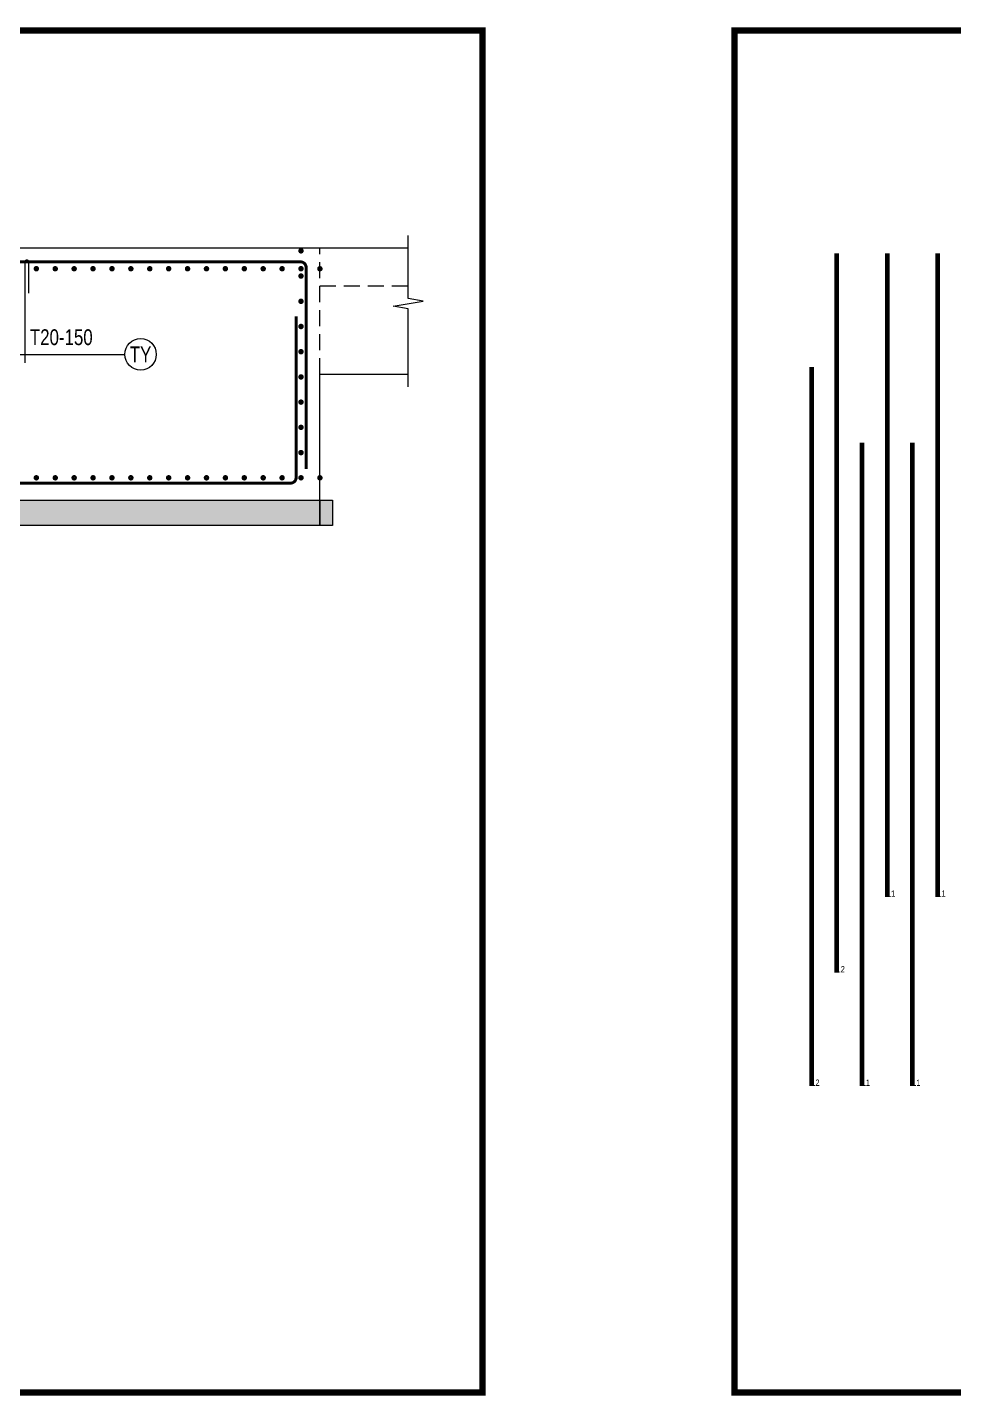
# Model space of a CAD drawing. Header units: millimetres. Extents: x 925681 to 1410834, y 71669 to 296428.
# Drawn here: x 1070943 to 1078293, y 272937 to 283789 of the extents above; entities that cross this region are included whole.
import ezdxf
from ezdxf.enums import TextEntityAlignment as Align

# ---------------------------------------------------------------- set-up
doc = ezdxf.new("R2010")
doc.units = ezdxf.units.MM
doc.header["$LTSCALE"] = 100
doc.linetypes.add('HIDDEN', pattern=[9.525, 6.35, -3.175])
for name, color, linetype, lineweight in [('Ap0104_leader', 145, 'Continuous', 25), ('Ap0308_PHS', 2, 'HIDDEN', 18), ('Ap0310_PSS', 130, 'Continuous', 18), ('Ap0314_Kh', 253, 'Continuous', 15), ('Ap0315_FL', 145, 'Continuous', 13), ('Ap0401_Reinf', 1, 'Continuous', 50), ('Ap0402_Reinf.S', 6, 'Continuous', 35), ('Ap0403_RT', 40, 'Continuous', 25), ('Ap0404_Reinf.slab', 5, 'Continuous', 40)]:
    doc.layers.add(name, color=color, linetype=linetype, lineweight=lineweight)
doc.styles.add('Ap_text ghi chu', font='1.shx', dxfattribs={"width": 0.8, "height": 250})
doc.styles.add('Ap_vn_vni.shx', font='vn_vni.shx', dxfattribs={"width": 0.8})
doc.styles.add('Text Chuan', font='1.shx', dxfattribs={"width": 0.8})

# ---------------------------------------------------------------- blocks, each defined once
blk = doc.blocks.new('*U149')
at = {"layer": 'Ap0404_Reinf.slab', "lineweight": 90, "ltscale": 10}
blk.add_lwpolyline([(0, 5100), (0, 0)], dxfattribs=at)
at = {"layer": 'Defpoints', "lineweight": 90, "style": 'Ap_text ghi chu', "width": 0.8}
blk.add_attdef('SH', (0, 0), '', height=50, dxfattribs=at)
blk = doc.blocks.new('*U148')
at = {"layer": 'Ap0404_Reinf.slab', "lineweight": 90, "ltscale": 10}
blk.add_lwpolyline([(0, 5700), (0, 0)], dxfattribs=at)
at = {"layer": 'Defpoints', "lineweight": 90, "style": 'Ap_text ghi chu', "width": 0.8}
blk.add_attdef('SH', (0, 0), '', height=50, dxfattribs=at)
blk = doc.blocks.new('*U308')
at = {"layer": 'Ap0104_leader', "lineweight": 13}
for points in [[(750, 1836), (675, 2355), (-136, 2355)], [(600, 1836), (675, 2355), (-136, 2355)], [(3620, 1157), (4452, 1157)], [(1493, 818), (660, 818)], [(3000, 178), (2925, 698), (2114, 698)], [(2850, 178), (2925, 698), (2114, 698)]]:
    blk.add_lwpolyline(points, dxfattribs=at)
for points in [[(3690, 1643), (3690, 1890, 1), (3660, 1890), (3660, 1091)], [(1423, 383), (1423, 136, 1), (1453, 136), (1453, 835)]]:
    blk.add_lwpolyline(points, format="xyb", dxfattribs=at)
at = {"layer": 'Ap0310_PSS'}
for points in [[(6000, 2000), (0, 2000)], [(0, 1000), (0, 0), (6000, 0), (6000, 1000)]]:
    blk.add_lwpolyline(points, dxfattribs=at)
at = {"layer": 'Ap0314_Kh', "color": 145}
for centre in [(-261, 2355), (4577, 1157), (535, 818), (1989, 698)]:
    blk.add_circle(centre, 125, dxfattribs=at)
at = {"layer": 'Ap0401_Reinf'}
for points in [[(100, 250), (100, 1850, -0.414214), (140, 1890), (5850, 1890, -0.414214), (5890, 1850), (5890, 250)], [(5811, 1456), (5811, 176, -0.414214), (5771, 136), (251, 136, -0.414214), (211, 176), (211, 1456)]]:
    blk.add_lwpolyline(points, format="xyb", dxfattribs=at)
at = {"layer": 'Ap0402_Reinf.S', "const_width": 21.3}
for points in [[(139, 1978, 1), (161, 1978, 1)], [(5861, 1978, -1), (5839, 1978, -1)], [(139, 1836, -1), (161, 1836, -1)], [(289, 1836, -1), (311, 1836, -1)], [(439, 1836, -1), (461, 1836, -1)], [(589, 1836, -1), (611, 1836, -1)], [(739, 1836, -1), (761, 1836, -1)], [(889, 1836, -1), (911, 1836, -1)], [(1039, 1836, -1), (1061, 1836, -1)], [(1189, 1836, -1), (1211, 1836, -1)], [(1339, 1836, -1), (1361, 1836, -1)], [(1489, 1836, -1), (1511, 1836, -1)], [(1639, 1836, -1), (1661, 1836, -1)], [(1789, 1836, -1), (1811, 1836, -1)], [(1939, 1836, -1), (1961, 1836, -1)], [(2089, 1836, -1), (2111, 1836, -1)], [(2239, 1836, -1), (2261, 1836, -1)], [(2389, 1836, -1), (2411, 1836, -1)], [(2539, 1836, -1), (2561, 1836, -1)], [(2689, 1836, -1), (2711, 1836, -1)], [(2839, 1836, -1), (2861, 1836, -1)], [(2989, 1836, -1), (3011, 1836, -1)], [(3139, 1836, -1), (3161, 1836, -1)], [(3289, 1836, -1), (3311, 1836, -1)], [(3439, 1836, -1), (3461, 1836, -1)], [(3589, 1836, -1), (3611, 1836, -1)], [(3739, 1836, -1), (3761, 1836, -1)], [(3889, 1836, -1), (3911, 1836, -1)], [(4039, 1836, -1), (4061, 1836, -1)], [(4189, 1836, -1), (4211, 1836, -1)], [(4339, 1836, -1), (4361, 1836, -1)], [(4489, 1836, -1), (4511, 1836, -1)], [(4639, 1836, -1), (4661, 1836, -1)], [(4789, 1836, -1), (4811, 1836, -1)], [(4939, 1836, -1), (4961, 1836, -1)], [(5089, 1836, -1), (5111, 1836, -1)], [(5239, 1836, -1), (5261, 1836, -1)], [(5389, 1836, -1), (5411, 1836, -1)], [(5539, 1836, -1), (5561, 1836, -1)], [(5689, 1836, -1), (5711, 1836, -1)], [(5839, 1836, -1), (5861, 1836, -1)], [(5989, 1836, -1), (6011, 1836, -1)], [(139, 1778, 1), (161, 1778, 1)], [(5861, 1778, -1), (5839, 1778, -1)], [(139, 1578, 1), (161, 1578, 1)], [(5861, 1578, -1), (5839, 1578, -1)], [(139, 1378, 1), (161, 1378, 1)], [(5861, 1378, -1), (5839, 1378, -1)], [(139, 1178, 1), (161, 1178, 1)], [(5861, 1178, -1), (5839, 1178, -1)], [(139, 978, 1), (161, 978, 1)], [(5861, 978, -1), (5839, 978, -1)], [(139, 778, 1), (161, 778, 1)], [(5861, 778, -1), (5839, 778, -1)], [(139, 578, 1), (161, 578, 1)], [(5861, 578, -1), (5839, 578, -1)], [(139, 378, 1), (161, 378, 1)], [(5861, 378, -1), (5839, 378, -1)], [(139, 178, 1), (161, 178, 1)], [(139, 178, 1), (161, 178, 1)], [(289, 178, 1), (311, 178, 1)], [(439, 178, 1), (461, 178, 1)], [(589, 178, 1), (611, 178, 1)], [(739, 178, 1), (761, 178, 1)], [(889, 178, 1), (911, 178, 1)], [(1039, 178, 1), (1061, 178, 1)], [(1189, 178, 1), (1211, 178, 1)], [(1339, 178, 1), (1361, 178, 1)], [(1489, 178, 1), (1511, 178, 1)], [(1639, 178, 1), (1661, 178, 1)], [(1789, 178, 1), (1811, 178, 1)], [(1939, 178, 1), (1961, 178, 1)], [(2089, 178, 1), (2111, 178, 1)], [(2239, 178, 1), (2261, 178, 1)], [(2389, 178, 1), (2411, 178, 1)], [(2539, 178, 1), (2561, 178, 1)], [(2689, 178, 1), (2711, 178, 1)], [(2839, 178, 1), (2861, 178, 1)], [(2989, 178, 1), (3011, 178, 1)], [(3139, 178, 1), (3161, 178, 1)], [(3289, 178, 1), (3311, 178, 1)], [(3439, 178, 1), (3461, 178, 1)], [(3589, 178, 1), (3611, 178, 1)], [(3739, 178, 1), (3761, 178, 1)], [(3889, 178, 1), (3911, 178, 1)], [(4039, 178, 1), (4061, 178, 1)], [(4189, 178, 1), (4211, 178, 1)], [(4339, 178, 1), (4361, 178, 1)], [(4489, 178, 1), (4511, 178, 1)], [(4639, 178, 1), (4661, 178, 1)], [(4789, 178, 1), (4811, 178, 1)], [(4939, 178, 1), (4961, 178, 1)], [(5089, 178, 1), (5111, 178, 1)], [(5239, 178, 1), (5261, 178, 1)], [(5389, 178, 1), (5411, 178, 1)], [(5539, 178, 1), (5561, 178, 1)], [(5689, 178, 1), (5711, 178, 1)], [(5861, 178, -1), (5839, 178, -1)], [(5839, 178, 1), (5861, 178, 1)], [(5989, 178, 1), (6011, 178, 1)]]:
    blk.add_lwpolyline(points, format="xyb", close=True, dxfattribs=at)
at = {"layer": 'Ap0314_Kh', "color": 141, "style": 'Text Chuan', "text_generation_flag": 6, "width": 0.8}
for tag, p in [('KHTHEPTRENY', (-261, 2355)), ('KHTHEPDUOIY', (1989, 698))]:
    blk.add_attdef(tag, text='', height=125, rotation=180, dxfattribs=at).set_placement(p, align=Align.MIDDLE)
at = {"layer": 'Ap0314_Kh', "color": 141, "style": 'Text Chuan', "width": 0.8}
for tag, p in [('KHTHEPTRENX', (4577, 1157)), ('KHTHEPDUOIX', (535, 818))]:
    blk.add_attdef(tag, text='', height=125, rotation=360, dxfattribs=at).set_placement(p, align=Align.MIDDLE)
at = {"layer": 'Ap0403_RT', "style": 'Ap_vn_vni.shx', "width": 0.8}
for tag, p in [('THEPTRENY', (-97, 2392)), ('THEPTRENX', (3699, 1193)), ('THEPDUOIX', (699, 855)), ('THEPDUOIY', (2153, 734))]:
    blk.add_attdef(tag, text='', height=125, dxfattribs=at).set_placement(p, align=Align.BOTTOM_LEFT)
blk = doc.blocks.new('*U316')
at = {"layer": 'Ap0314_Kh'}
h = blk.add_hatch(dxfattribs=at)
h.set_pattern_fill('AR-CONC', color=256, style=0)
h.set_pattern_definition([(50, (5000, 0), (182.1847, -15.939), [19.05, -209.55]), (355, (5000, 0), (-35.243, 191.0566), [15.24, -167.64]), (100.451, (5015.18, -1.33), (146.9425, 175.1167), [16.19, -178.09]), (46.184, (5000, 50.8), (271.079, -42.042), [28.575, -314.325]), (96.6356, (5022.6, 47.3), (237.404, 247.426), [24.285, -267.135]), (351.184, (5000, 50.8), (237.405, 247.425), [22.86, -251.46]), (21, (5025.4, 38.1), (151.615, -102.2655), [19.05, -209.55]), (326, (5025.4, 38.1), (61.802, 184.188), [15.24, -167.64]), (71.4514, (5038.03, 29.58), (213.4165, 81.923), [16.19, -178.09]), (37.5, (5000, 0), (3.0886, 84.555), [0, -165.608, 0, -170.18, 0, -168.275]), (7.5, (5000, 0), (66.8197, 100.1806), [0, -97.028, 0, -161.798, 0, -64.135]), (327.5, (4943.36, 0), (135.5906, -5.7287), [0, -63.5, 0, -198.12, 0, -262.89]), (317.5, (4917.96, 0), (148.1292, 25.4265), [0, -82.55, 0, -131.572, 0, -186.69])])
h.paths.add_polyline_path([(-100, 0), (6100, 0), (6100, -200), (-100, -200)])
at = {"layer": 'Ap0315_FL'}
blk.add_lwpolyline([(-100, 0), (6100, 0), (6100, -200), (-100, -200)], close=True, dxfattribs=at)
at = {"layer": 'Defpoints'}
for p, q in [((0, 0), (0, -200)), ((6000, 0), (6000, -200))]:
    blk.add_line(p, q, dxfattribs=at)
blk = doc.blocks.new('*U299')
at = {"layer": 'Ap0308_PHS', "ltscale": 0.2}
for p, q in [((0, -1000), (0, 0)), ((0, -300), (700, -300))]:
    blk.add_line(p, q, dxfattribs=at)
at = {"layer": 'Ap0310_PSS'}
blk.add_line((700, 0), (0, 0), dxfattribs=at)
blk.add_lwpolyline([(0, -1000), (700, -1000)], dxfattribs=at)
at = {"layer": 'Ap0314_Kh'}
blk.add_lwpolyline([(700, -1100), (700, -482), (582, -461), (818, -420), (700, -399), (700, 100)], dxfattribs=at)

msp = doc.modelspace()

# ---------------------------------------------------------------- linework, layer by layer
at = {"layer": 'Defpoints', "const_width": 50}
for points in [[(1053931.4, 283763.5), (1074554, 283763.5), (1074554, 272962.3), (1053931.4, 272962.3)], [(1076554, 283763.5), (1089229.2, 283763.5), (1089229.2, 272962.3), (1076554, 272962.3)]]:
    msp.add_lwpolyline(points, close=True, dxfattribs=at)

# ---------------------------------------------------------------- block references
for name, p, values in [('*U148', (1077364.7, 276294.2), {'SH': 'L2'}), ('*U149', (1077764.7, 276894.2), {'SH': 'L1'}), ('*U149', (1078164.7, 276894.2), {'SH': 'L1'}), ('*U148', (1077164.7, 275394.2), {'SH': 'L2'}), ('*U149', (1077564.7, 275394.2), {'SH': 'L1'}), ('*U149', (1077964.7, 275394.2), {'SH': 'L1'})]:
    msp.add_blockref(name, p).add_auto_attribs(values)
at = {"layer": 'Defpoints'}
msp.add_blockref('*U308', (1067264.7, 280038.3), dxfattribs=at).add_auto_attribs({'KHTHEPTRENX': 'TY', 'KHTHEPTRENY': 'TX', 'THEPTRENY': 'T20-150', 'KHTHEPDUOIY': 'BX', 'THEPDUOIY': 'T25-150', 'KHTHEPDUOIX': 'BY', 'THEPDUOIX': 'T25-150', 'THEPTRENX': 'T20-150'})
for name, p in [('*U299', (1073264.7, 282038.3)), ('*U316', (1067264.7, 280038.3))]:
    msp.add_blockref(name, p, dxfattribs=at)

doc.saveas('drawing.dxf')
